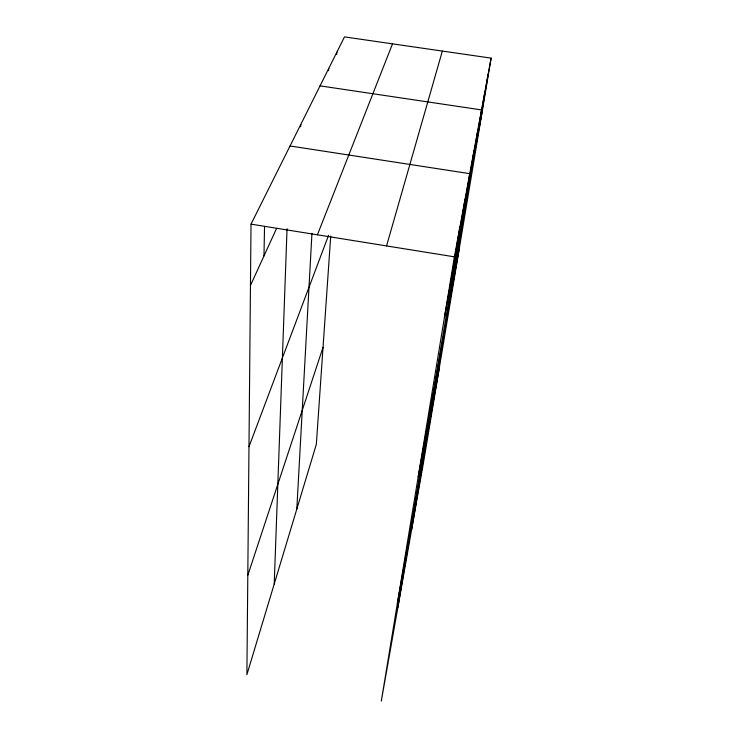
<?xml version="1.0" encoding="UTF-8"?>
<svg xmlns="http://www.w3.org/2000/svg" width="738" height="738" viewBox="0 0 738 738"><rect width="100%" height="100%" fill="white"/><g stroke="black" fill="none" stroke-linecap="round" stroke-linejoin="round"><path stroke-width="1.11" d="M491.111 58.127L454.396 256.833L381.297 701.1L423.363 463.307L491.111 58.127L344.489 36.9L251.021 224.14L246.889 674.689L316.334 444.331L330.725 236.077M263.973 255.957L264.545 226.483M274.222 584.026L287.054 228.651M300.67 126.779L300.772 124.473M296.814 509.072L311.953 233.282M328.594 70.719L328.733 68.468M336.712 54.437L336.86 52.177M450.125 286.316L459.959 226.723M455.401 257.516L465.06 199.094M397.874 607.383L469.755 173.661L290.043 145.976M464.663 206.944L473.98 150.838M468.75 184.629L477.892 129.648M411.555 530.032L481.536 109.916L320.052 85.866M476.13 144.316L484.94 91.503M479.479 126.041L488.122 74.28M397.358 603.481L439.461 367.044M418.188 476.896L459.267 248.577M444.396 317.589L482.624 108.873M386.555 245.929L442.348 51.07M247.802 575.28L323.041 347.303M248.983 446.702L328.548 235.339M317.414 234.813L392.505 43.856M250.459 285.477L276.436 228.743M251.021 224.14L454.396 256.833"/></g></svg>
